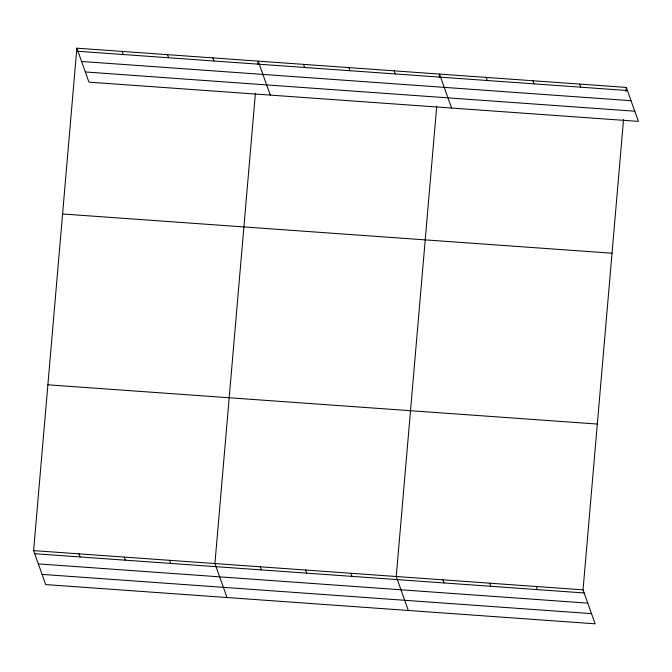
<?xml version="1.0" encoding="UTF-8"?>
<svg xmlns="http://www.w3.org/2000/svg" width="672" height="672" viewBox="0 0 672 672"><rect width="100%" height="100%" fill="white"/><g stroke="black" fill="none" stroke-linecap="round" stroke-linejoin="round"><path stroke-width="1.01" d="M623.54 119.54L583.044 589.848L595.14 623.818L45.696 584.581L33.6 550.612L76.86 48.182L626.304 87.419L638.4 121.388L88.956 82.152L76.86 48.182M255.41 93.257L214.914 563.564L227.01 597.526M257.905 64.243L258.174 61.127L270.27 95.096M436.724 106.201L396.236 576.509L408.332 610.478M439.228 77.188L439.496 74.08L451.584 108.049M625.951 91.568L626.304 87.419M77.96 51.282L627.413 90.518M81.589 61.471L631.033 100.708M85.327 71.963L634.771 111.199M62.58 213.982L612.032 253.218M47.872 384.812L597.324 424.049M33.6 550.612L583.044 589.848M34.7 553.72L584.153 592.956M38.329 563.9L587.782 603.137M42.067 574.392L591.52 613.628M579.6 84.084L580.709 87.184M532.896 80.749L534.005 83.849M486.192 77.414L487.301 80.514M394.162 70.846L395.27 73.945M536.348 586.513L537.449 589.621M348.835 67.603L349.936 70.703M489.644 583.178L490.745 586.286M303.5 64.369L304.609 67.469M442.94 579.844L444.041 582.952M212.848 57.893L213.948 60.992M167.513 54.659L168.622 57.758M350.91 573.275L352.01 576.374M122.186 51.416L123.295 54.524M305.575 570.032L306.684 573.14M260.249 566.798L261.349 569.898M169.588 560.322L170.696 563.43M124.261 557.088L125.362 560.188M78.926 553.854L80.035 556.954"/></g></svg>
